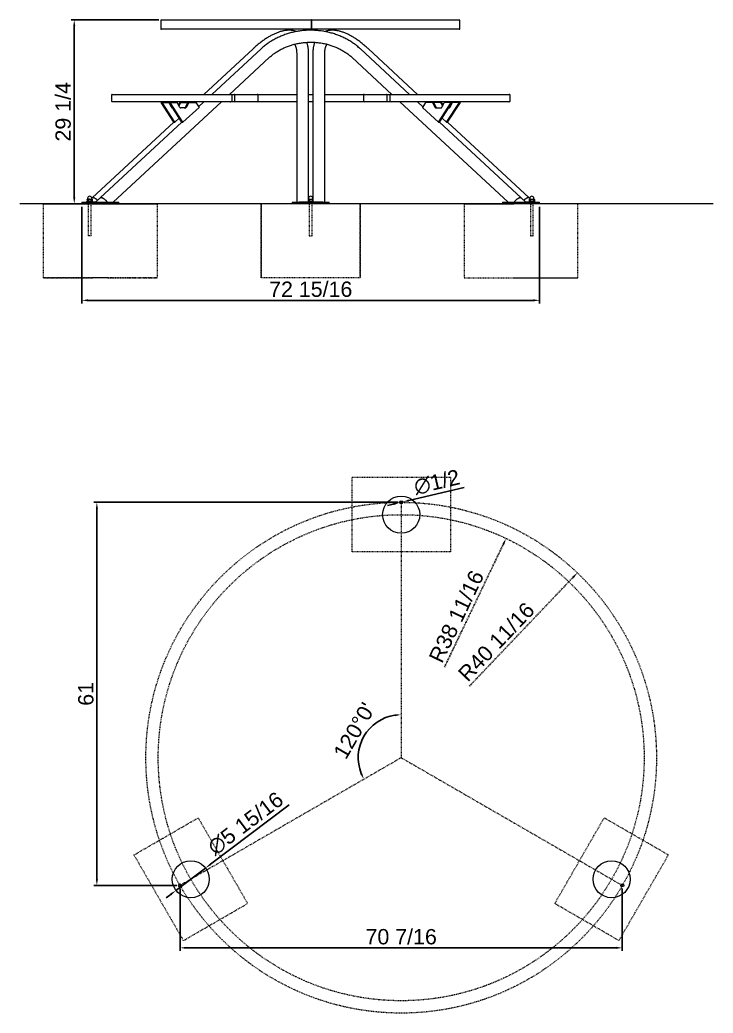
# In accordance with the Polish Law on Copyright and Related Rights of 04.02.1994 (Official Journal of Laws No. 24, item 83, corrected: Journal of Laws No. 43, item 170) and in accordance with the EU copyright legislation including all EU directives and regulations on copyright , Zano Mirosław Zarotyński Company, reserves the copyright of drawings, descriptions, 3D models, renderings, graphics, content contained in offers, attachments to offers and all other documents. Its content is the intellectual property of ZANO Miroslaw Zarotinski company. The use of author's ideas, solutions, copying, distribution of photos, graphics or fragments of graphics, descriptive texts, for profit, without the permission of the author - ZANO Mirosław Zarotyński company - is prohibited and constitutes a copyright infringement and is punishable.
# Model space of a CAD drawing. Header units: inches. Extents: x -12 to 279, y -12 to 159.
# Drawn here: x -11.8 to 98.7, y -11.8 to 146.4 of the extents above; entities that cross this region are included whole.
import ezdxf

# ---------------------------------------------------------------- set-up
doc = ezdxf.new("R2010")
doc.units = ezdxf.units.IN
doc.linetypes.add('HIDDEN', pattern=[1.905, 1.27, -0.635])
for name, color, linetype, lineweight in [('ZANO_O', 10, 'Continuous', 0), ('ZANO_R', 7, 'Continuous', 0), ('ZANO_R_przerywana', 250, 'HIDDEN', 0), ('ZANO_W', 1, 'Continuous', 0)]:
    doc.layers.add(name, color=color, linetype=linetype, lineweight=lineweight)
doc.styles.get("Standard").update_dxf_attribs({"font": 'arial.ttf'})
doc.dimstyles.new('amerykanie', dxfattribs={"dimtxt": 50, "dimasz": 50, "dimexe": 0.5, "dimexo": 0.5, "dimgap": 1, "dimtad": 1, "dimdec": 0, "dimzin": 0, "dimlunit": 5, "dimtxsty": 'Standard', "dimcen": 0.09, "dimclrd": 1, "dimclre": 1, "dimclrt": 1, "dimazin": 0, "dimtfac": 1, "dimtdec": 0, "dimtmove": 0, "dimatfit": 3, "dimfxl": 1, "dimtzin": 0, "dimarcsym": 1})

# ---------------------------------------------------------------- blocks, each defined once
blk = doc.blocks.new('*D364')
at = {"layer": 'ZANO_W', "color": 1, "lineweight": -2}
for p, q in [((10.4, 146.37), (-3.59, 146.37)), ((-3.09, 145.37), (-3.09, 118.09)), ((-2.39, 117.09), (-3.59, 117.09))]:
    blk.add_line(p, q, dxfattribs=at)
at = {"layer": 'ZANO_W', "color": 1}
for points in [[(-2.92, 145.37), (-3.26, 145.37), (-3.09, 146.37)], [(-3.26, 118.09), (-2.92, 118.09), (-3.09, 117.09)]]:
    blk.add_solid(points, dxfattribs=at)
at = {"layer": 'ZANO_W', "color": 1, "insert": (-4.85, 131.73), "char_height": 2.438, "attachment_point": 5, "rotation": 90}
blk.add_mtext('29 1/4', dxfattribs=at)
blk = doc.blocks.new('*D365')
at = {"layer": 'ZANO_W', "color": 1, "lineweight": -2}
for p, q in [((-1.89, 116.59), (-1.89, 101.2)), ((71.06, 116.59), (71.06, 101.2)), ((-0.89, 101.7), (70.06, 101.7))]:
    blk.add_line(p, q, dxfattribs=at)
at = {"layer": 'ZANO_W', "color": 1}
for points in [[(-0.89, 101.87), (-0.89, 101.54), (-1.89, 101.7)], [(70.06, 101.54), (70.06, 101.87), (71.06, 101.7)]]:
    blk.add_solid(points, dxfattribs=at)
at = {"layer": 'ZANO_W', "color": 1, "insert": (34.59, 103.46), "char_height": 2.438, "attachment_point": 5}
blk.add_mtext('72 15/16', dxfattribs=at)
blk = doc.blocks.new('*D371')
at = {"layer": 'ZANO_W', "color": 1, "lineweight": -2}
for p, q in [((13.77, 8.02), (13.77, -1.92)), ((84.23, 8.02), (84.23, -1.92)), ((14.77, -1.42), (83.23, -1.42))]:
    blk.add_line(p, q, dxfattribs=at)
at = {"layer": 'ZANO_W', "color": 1}
for points in [[(14.77, -1.25), (14.77, -1.58), (13.77, -1.42)], [(83.23, -1.58), (83.23, -1.25), (84.23, -1.42)]]:
    blk.add_solid(points, dxfattribs=at)
at = {"layer": 'ZANO_W', "color": 1, "insert": (49, 0.34), "char_height": 2.438, "attachment_point": 5}
blk.add_mtext('70 7/16', dxfattribs=at)
blk = doc.blocks.new('*D372')
at = {"layer": 'ZANO_W', "color": 1, "lineweight": -2}
for p, q in [((48.5, 69.54), (0.01, 69.54)), ((0.51, 9.52), (0.51, 68.54)), ((13.27, 8.52), (0.01, 8.52))]:
    blk.add_line(p, q, dxfattribs=at)
at = {"layer": 'ZANO_W', "color": 1}
for points in [[(0.68, 68.54), (0.35, 68.54), (0.51, 69.54)], [(0.35, 9.52), (0.68, 9.52), (0.51, 8.52)]]:
    blk.add_solid(points, dxfattribs=at)
at = {"layer": 'ZANO_W', "color": 1, "insert": (-1.23, 39.03), "char_height": 2.438, "attachment_point": 5, "rotation": 90}
blk.add_mtext('61', dxfattribs=at)
blk = doc.blocks.new('*D373')
at = {"layer": 'ZANO_W', "color": 1, "lineweight": -2}
for p, q in [((59.03, 71.88), (50.21, 69.82)), ((47.8, 69.26), (46.82, 69.03)), ((48.77, 69.49), (49.23, 69.59))]:
    blk.add_line(p, q, dxfattribs=at)
at = {"layer": 'ZANO_W', "color": 1}
for points in [[(50.17, 69.98), (50.24, 69.66), (49.23, 69.59)], [(47.84, 69.1), (47.76, 69.42), (48.77, 69.49)]]:
    blk.add_solid(points, dxfattribs=at)
at = {"layer": 'ZANO_W', "color": 1, "insert": (54.69, 72.73), "char_height": 2.438, "attachment_point": 5, "rotation": 13.1485}
blk.add_mtext('∅1/2', dxfattribs=at)
blk = doc.blocks.new('*D374')
at = {"layer": 'ZANO_O', "color": 1, "lineweight": -2}
for p, q in [((31.17, 21.37), (18.63, 11.89)), ((13.12, 7.73), (17.83, 11.29)), ((12.33, 7.12), (11.53, 6.52))]:
    blk.add_line(p, q, dxfattribs=at)
at = {"layer": 'ZANO_O', "color": 1}
for points in [[(18.53, 12.02), (18.73, 11.76), (17.83, 11.29)], [(12.43, 6.99), (12.22, 7.26), (13.12, 7.73)]]:
    blk.add_solid(points, dxfattribs=at)
at = {"layer": 'ZANO_O', "color": 1, "insert": (24.21, 18.38), "char_height": 2.438, "attachment_point": 5, "rotation": 37.0944}
blk.add_mtext('∅5 15/16', dxfattribs=at)
blk = doc.blocks.new('*D375')
at = {"layer": 'ZANO_R_przerywana', "color": 1, "lineweight": -2, "ltscale": 0.05}
blk.add_line((65.28, 62.88), (55.88, 43.24), dxfattribs=at)
at = {"layer": 'ZANO_R_przerywana', "color": 1}
blk.add_solid([(65.43, 62.8), (65.13, 62.95), (65.71, 63.78)], dxfattribs=at)
at = {"layer": 'ZANO_R_przerywana', "color": 1, "insert": (57.81, 51.35), "char_height": 2.438, "attachment_point": 5, "rotation": 64.4282}
blk.add_mtext('R38 11/16', dxfattribs=at)
blk = doc.blocks.new('*D376')
at = {"layer": 'ZANO_R_przerywana', "color": 1, "lineweight": -2, "ltscale": 0.05}
blk.add_line((76.38, 57.58), (59.81, 40.2), dxfattribs=at)
at = {"layer": 'ZANO_R_przerywana', "color": 1}
blk.add_solid([(76.5, 57.47), (76.26, 57.7), (77.07, 58.31)], dxfattribs=at)
at = {"layer": 'ZANO_R_przerywana', "color": 1, "insert": (64.16, 47.31), "char_height": 2.438, "attachment_point": 5, "rotation": 46.3715}
blk.add_mtext('R40 11/16', dxfattribs=at)
blk = doc.blocks.new('*D377')
at = {"layer": 'ZANO_O', "color": 1, "lineweight": -2, "ltscale": 0.05}
blk.add_arc((49, 28.86), 6.85, 98.3713, 201.6287, dxfattribs=at)
at = {"layer": 'ZANO_O', "color": 1}
for points in [[(48.02, 35.47), (47.99, 35.8), (49, 35.71)], [(42.48, 26.26), (42.78, 26.41), (43.07, 25.44)]]:
    blk.add_solid(points, dxfattribs=at)
at = {"layer": 'ZANO_O', "color": 1, "insert": (41.54, 33.17), "char_height": 2.438, "attachment_point": 5, "rotation": 60}
blk.add_mtext("120%%d0'", dxfattribs=at)

msp = doc.modelspace()

# ---------------------------------------------------------------- linework, layer by layer
at = {"layer": 'ZANO_R'}
for p, q in [((10.68466, 146.25302), (10.68466, 144.99298)), ((10.80278, 146.37115), (11.00178, 146.37115)), ((11.00178, 146.37115), (32.69105, 146.37115)), ((32.69105, 146.37115), (33.95655, 146.37115)), ((33.95655, 146.37115), (34.70099, 146.37115)), ((34.71729, 146.37115), (34.70099, 146.37115)), ((34.7016, 144.99298), (34.7016, 146.25302)), ((34.71729, 146.37115), (34.7218, 146.37115)), ((34.71852, 146.25302), (34.71852, 144.99298)), ((34.72057, 144.99298), (34.72057, 146.25302)), ((34.75424, 146.37115), (34.7218, 146.37115)), ((34.75424, 146.37115), (35.49868, 146.37115)), ((34.75486, 144.99298), (34.75486, 146.25302)), ((35.49868, 146.37115), (36.7566, 146.37115)), ((36.7566, 146.37115), (58.05821, 146.37115)), ((58.05821, 146.37115), (58.24963, 146.37115)), ((58.36775, 144.99298), (58.36775, 146.25302)), ((11.00178, 144.87485), (10.80278, 144.87485)), ((32.69105, 144.87485), (11.00178, 144.87485)), ((33.95655, 144.87485), (32.69105, 144.87485)), ((34.70099, 144.87485), (33.95655, 144.87485)), ((34.71729, 144.87485), (34.70099, 144.87485)), ((34.7218, 144.87485), (34.71729, 144.87485)), ((34.75424, 144.87485), (34.7218, 144.87485)), ((35.49868, 144.87485), (34.75424, 144.87485)), ((36.7566, 144.87485), (35.49868, 144.87485)), ((58.05821, 144.87485), (36.7566, 144.87485)), ((58.24963, 144.87485), (58.05821, 144.87485)), ((25.39657, 141.75301), (17.56024, 134.49596)), ((26.68456, 141.75301), (18.84824, 134.49596)), ((32.34956, 141.0553), (32.34956, 117.32792)), ((34.25144, 117.32873), (34.25222, 141.0547)), ((34.92477, 141.0547), (34.92556, 117.32873)), ((36.82743, 117.32792), (36.82743, 141.0553)), ((50.32875, 134.49596), (42.49243, 141.75301)), ((51.61675, 134.49596), (43.78043, 141.75301)), ((21.64776, 134.49596), (27.97682, 140.35702)), ((41.20018, 140.35702), (47.52923, 134.49596)), ((2.95681, 134.49596), (3.20473, 134.49596)), ((3.20473, 134.49596), (17.20874, 134.49596)), ((17.20874, 134.49596), (18.81145, 134.49596)), ((18.81145, 134.49596), (21.78959, 134.49596)), ((21.78959, 134.49596), (22.51707, 134.49596)), ((22.51707, 134.49596), (25.40428, 134.49596)), ((25.40428, 134.49596), (26.07369, 134.49596)), ((26.07369, 134.49596), (32.34956, 134.49596)), ((34.25201, 134.49596), (34.92499, 134.49596)), ((36.82743, 134.49596), (43.10253, 134.49596)), ((43.10253, 134.49596), (43.77191, 134.49596)), ((43.77191, 134.49596), (46.65911, 134.49596)), ((46.65911, 134.49596), (47.3866, 134.49596)), ((47.3866, 134.49596), (50.36473, 134.49596)), ((50.36473, 134.49596), (51.9675, 134.49596)), ((51.9675, 134.49596), (65.97279, 134.49596)), ((65.97279, 134.49596), (66.22076, 134.49596)), ((2.83868, 134.37783), (2.83868, 133.4328)), ((3.20473, 133.31467), (2.95681, 133.31467)), ((3.10935, 117.32835), (20.37215, 133.31467)), ((17.20874, 133.31467), (3.20473, 133.31467)), ((12.78059, 130.06482), (10.74596, 133.22479)), ((10.74596, 133.22479), (10.90346, 133.22479)), ((12.93809, 130.06482), (10.90346, 133.22479)), ((10.90346, 133.22479), (11.9477, 133.22479)), ((14.06814, 130.06482), (12.03351, 133.22479)), ((12.03351, 133.22479), (12.19101, 133.22479)), ((12.38675, 132.48846), (12.05401, 133.15392)), ((14.22563, 130.06482), (12.19101, 133.22479)), ((12.19101, 133.22479), (13.23524, 133.22479)), ((13.67429, 132.48846), (13.34156, 133.15392)), ((13.68757, 133.15392), (13.51457, 132.80791)), ((13.84507, 133.15392), (13.59331, 132.65041)), ((13.79389, 133.22479), (13.95139, 133.22479)), ((13.95139, 133.22479), (14.99562, 133.22479)), ((14.97512, 133.15392), (14.64238, 132.48846)), ((15.13261, 133.15392), (14.79988, 132.48846)), ((14.99562, 133.22479), (15.01175, 133.19975)), ((15.08143, 133.22479), (15.23893, 133.22479)), ((15.23893, 133.22479), (16.28317, 133.22479)), ((16.28466, 133.31467), (16.18761, 133.22479)), ((16.28317, 133.22479), (16.79023, 132.43727)), ((17.57266, 133.31467), (16.72859, 132.533)), ((18.81145, 133.31467), (17.20874, 133.31467)), ((21.78959, 133.31467), (18.81145, 133.31467)), ((22.51707, 133.31467), (21.78959, 133.31467)), ((21.99419, 134.37783), (21.99419, 133.4328)), ((22.44887, 134.37783), (22.44887, 133.4328)), ((25.40428, 133.31467), (22.51707, 133.31467)), ((26.07369, 133.31467), (25.40428, 133.31467)), ((32.34956, 133.31467), (26.07369, 133.31467)), ((26.19182, 133.4328), (26.19182, 134.37783)), ((34.92503, 133.31467), (34.25197, 133.31467)), ((43.10253, 133.31467), (36.82743, 133.31467)), ((42.9844, 134.37783), (42.9844, 133.4328)), ((43.77191, 133.31467), (43.10253, 133.31467)), ((46.65911, 133.31467), (43.77191, 133.31467)), ((47.3866, 133.31467), (46.65911, 133.31467)), ((46.72731, 134.37783), (46.72731, 133.4328)), ((47.18199, 134.37783), (47.18199, 133.4328)), ((50.36473, 133.31467), (47.3866, 133.31467)), ((48.80484, 133.31467), (66.06764, 117.32835)), ((51.9675, 133.31467), (50.36473, 133.31467)), ((52.4484, 132.533), (51.60433, 133.31467)), ((65.97279, 133.31467), (51.9675, 133.31467)), ((52.89381, 133.22479), (52.38676, 132.43727)), ((52.98938, 133.22479), (52.89233, 133.31467)), ((53.93801, 133.22479), (52.89381, 133.22479)), ((53.93801, 133.22479), (54.09553, 133.22479)), ((54.04433, 133.15392), (54.37705, 132.48846)), ((54.18147, 133.22479), (54.1653, 133.19967)), ((55.22568, 133.22479), (54.18147, 133.22479)), ((54.20184, 133.15392), (54.53457, 132.48846)), ((54.95128, 130.06482), (56.98585, 133.22479)), ((55.10879, 130.06482), (57.14336, 133.22479)), ((55.22568, 133.22479), (55.38319, 133.22479)), ((55.33199, 133.15392), (55.58366, 132.65057)), ((55.4895, 133.15392), (55.66242, 132.80809)), ((55.50261, 132.48846), (55.83533, 133.15392)), ((56.98585, 133.22479), (55.94164, 133.22479)), ((56.23894, 130.06482), (58.27351, 133.22479)), ((56.39646, 130.06482), (58.43102, 133.22479)), ((56.79027, 132.48846), (57.12299, 133.15392)), ((56.98585, 133.22479), (57.14336, 133.22479)), ((58.27351, 133.22479), (57.22931, 133.22479)), ((58.27351, 133.22479), (58.43102, 133.22479)), ((66.22076, 133.31467), (65.97279, 133.31467)), ((66.33889, 133.4328), (66.33889, 134.37783)), ((14.57543, 132.33883), (13.89874, 132.33883)), ((16.79023, 132.43727), (14.22563, 130.06482)), ((52.38676, 132.43727), (54.95128, 130.06482)), ((54.60149, 132.33883), (55.27816, 132.33883)), ((12.77865, 130.06783), (-0.22479, 118.02562)), ((14.06637, 130.06757), (1.0632, 118.02562)), ((12.78059, 130.06482), (12.84593, 130.06482)), ((12.87236, 130.06482), (12.93809, 130.06482)), ((13.6463, 130.71997), (12.93809, 130.06482)), ((14.06814, 130.06482), (14.13466, 130.06482)), ((14.1595, 130.06482), (14.22563, 130.06482)), ((54.95128, 130.06482), (55.01662, 130.06482)), ((55.04306, 130.06482), (55.10879, 130.06482)), ((68.11379, 118.02562), (55.11059, 130.06761)), ((55.53067, 130.72005), (56.23894, 130.06482)), ((56.23894, 130.06482), (56.30547, 130.06482)), ((56.33032, 130.06482), (56.39646, 130.06482)), ((69.40179, 118.02562), (56.39837, 130.0678)), ((-7.98741, 117.09166), (-0.11217, 117.09166)), ((-7.98741, 117.09166), (2.24283, 117.09166)), ((-1.88788, 117.32792), (-1.88788, 117.09166)), ((-1.88788, 117.32792), (4.01855, 117.32792)), ((-1.11222, 117.42636), (-1.11222, 117.32792)), ((-1.11222, 117.42636), (-0.16719, 117.42636)), ((-0.99409, 117.82012), (-1.04892, 117.78847)), ((-1.04892, 117.78847), (-1.04892, 117.45801)), ((-1.04892, 117.45801), (-0.99409, 117.42636)), ((-0.99409, 117.82012), (-0.94661, 117.82012)), ((-0.9744, 117.95794), (-0.9744, 117.82996)), ((-0.63971, 117.82012), (-0.94661, 117.82012)), ((-0.40428, 117.09166), (-0.87576, 117.09166)), ((-0.84431, 117.78847), (-0.84431, 117.45801)), ((-0.63971, 117.82012), (-0.3328, 117.82012)), ((-0.4351, 117.78847), (-0.4351, 117.45801)), ((-0.3328, 117.82012), (-0.28532, 117.82012)), ((-0.22478, 118.02563), (-0.30501, 117.95134)), ((-0.30501, 117.82996), (-0.30501, 117.95794)), ((-0.2305, 117.78847), (-0.28532, 117.82012)), ((-0.28532, 117.42636), (-0.2305, 117.45801)), ((-0.2305, 117.78847), (-0.2305, 117.45801)), ((-0.16719, 117.32792), (-0.16719, 117.42636)), ((-0.11217, 117.09166), (10.11808, 117.09166)), ((1.06321, 118.02563), (0.30978, 117.32792)), ((2.24283, 117.09166), (10.11808, 117.09166)), ((4.01855, 117.09166), (4.01855, 117.32792)), ((42.46375, 117.09166), (26.71325, 117.09166)), ((42.46375, 117.09166), (26.71325, 117.09166)), ((31.63528, 117.32792), (31.63528, 117.09166)), ((31.63528, 117.32792), (37.54171, 117.32792)), ((32.34956, 117.32849), (32.34956, 117.32792)), ((32.34956, 117.32846), (32.34956, 117.32792)), ((34.11598, 117.32823), (34.11598, 117.32792)), ((34.25144, 117.32873), (34.13724, 117.32864)), ((34.25144, 117.8151), (34.28159, 117.82012)), ((34.25144, 117.82012), (34.28159, 117.82012)), ((34.25144, 117.42636), (34.5264, 117.42636)), ((34.2538, 117.95794), (34.2538, 117.82996)), ((34.28159, 117.82012), (34.5885, 117.82012)), ((34.82475, 117.09166), (34.3541, 117.09166)), ((34.38389, 117.78847), (34.38389, 117.45801)), ((34.5264, 117.42636), (34.92555, 117.42636)), ((34.5885, 117.82012), (34.8954, 117.82012)), ((34.7931, 117.78847), (34.7931, 117.45801)), ((34.8954, 117.82012), (34.92554, 117.82012)), ((34.92319, 117.82996), (34.92319, 117.95794)), ((34.92556, 117.32873), (35.03975, 117.32864)), ((35.06101, 117.32792), (35.06101, 117.32823)), ((37.54171, 117.09166), (37.54171, 117.32792)), ((69.28916, 117.09166), (59.05891, 117.09166)), ((59.05891, 117.09166), (66.93416, 117.09166)), ((65.15844, 117.32792), (65.15844, 117.09166)), ((65.15844, 117.32792), (66.63505, 117.32792)), ((66.63505, 117.32792), (71.06488, 117.32792)), ((68.86721, 117.32792), (68.11378, 118.02563)), ((68.86719, 117.32792), (68.11379, 118.02562)), ((69.34418, 117.42636), (69.34418, 117.32792)), ((69.34418, 117.42636), (70.28921, 117.42636)), ((69.482, 117.95134), (69.40177, 118.02564)), ((69.46231, 117.82012), (69.40749, 117.78847)), ((69.40749, 117.78847), (69.40749, 117.45801)), ((69.40749, 117.45801), (69.46231, 117.42636)), ((69.46231, 117.82012), (69.50979, 117.82012)), ((69.482, 117.95794), (69.482, 117.82996)), ((69.50979, 117.82012), (69.8167, 117.82012)), ((69.58065, 117.09166), (70.05213, 117.09166)), ((69.61209, 117.78847), (69.61209, 117.45801)), ((69.8167, 117.82012), (70.12361, 117.82012)), ((70.0213, 117.78847), (70.0213, 117.45801)), ((70.17109, 117.82012), (70.12361, 117.82012)), ((70.1514, 117.82996), (70.1514, 117.95794)), ((70.22591, 117.78847), (70.17109, 117.82012)), ((70.17109, 117.42636), (70.22591, 117.45801)), ((70.22591, 117.78847), (70.22591, 117.45801)), ((70.28921, 117.32792), (70.28921, 117.42636)), ((71.06488, 117.09166), (71.06488, 117.32792))]:
    msp.add_line(p, q, dxfattribs=at)
msp.add_lwpolyline([(98.70556, 117.09166), (-11.75596, 117.09166)], dxfattribs=at)
at = {"layer": 'ZANO_R', "flags": 128}
for points in [[(0.64112, 117.63474), (0.60212, 117.67341), (0.51915, 117.75002), (0.43476, 117.82048), (0.35017, 117.88375), (0.26661, 117.93891), (0.18532, 117.98517), (0.10746, 118.02184), (0.03418, 118.04839), (-0.03345, 118.06444), (-0.09445, 118.06975), (-0.14793, 118.06423), (-0.19311, 118.04799), (-0.22479, 118.02562)], [(-0.22479, 118.02562), (-0.19311, 118.04799), (-0.14793, 118.06423), (-0.09445, 118.06975), (-0.03345, 118.06444), (0.03418, 118.04839), (0.10746, 118.02184), (0.18532, 117.98517), (0.26661, 117.93891), (0.35017, 117.88375), (0.43476, 117.82048), (0.51915, 117.75002), (0.60212, 117.67341), (0.64112, 117.63474)], [(0.64111, 117.63474), (0.60213, 117.67339), (0.51917, 117.75), (0.43477, 117.82046), (0.35018, 117.88373), (0.26663, 117.9389), (0.18534, 117.98516), (0.10748, 118.02184), (0.03421, 118.0484), (-0.03343, 118.06445), (-0.09443, 118.06976), (-0.14791, 118.06425), (-0.19309, 118.048), (-0.22478, 118.02564)], [(-0.22478, 118.02564), (-0.19309, 118.048), (-0.14791, 118.06425), (-0.09443, 118.06976), (-0.03343, 118.06445), (0.03421, 118.0484), (0.10748, 118.02184), (0.18534, 117.98516), (0.26663, 117.9389), (0.35018, 117.88373), (0.43477, 117.82046), (0.51917, 117.75), (0.60213, 117.67339), (0.64111, 117.63474)], [(1.0632, 118.02562), (1.09566, 118.04839), (1.141, 118.06444), (1.19463, 118.06975), (1.25577, 118.06423), (1.32352, 118.04799), (1.39689, 118.02124), (1.47482, 117.98438), (1.55618, 117.93795), (1.63976, 117.88262), (1.72436, 117.8192), (1.80874, 117.74862), (1.89167, 117.67191), (1.97194, 117.59018), (2.04838, 117.50462), (2.11988, 117.41649), (2.18539, 117.32707)], [(2.18539, 117.32707), (2.11988, 117.41649), (2.04838, 117.50462), (1.97194, 117.59018), (1.89167, 117.67191), (1.80874, 117.74862), (1.72436, 117.8192), (1.63976, 117.88262), (1.55618, 117.93795), (1.47482, 117.98438), (1.39689, 118.02124), (1.32352, 118.04799), (1.25577, 118.06423), (1.19463, 118.06975), (1.141, 118.06444), (1.09566, 118.04839), (1.0632, 118.02562)], [(1.06321, 118.02563), (1.09566, 118.0484), (1.141, 118.06445), (1.19463, 118.06976), (1.25577, 118.06425), (1.32352, 118.048), (1.39689, 118.02126), (1.47482, 117.9844), (1.55618, 117.93797), (1.63976, 117.88265), (1.72436, 117.81924), (1.80874, 117.74866), (1.89167, 117.67194), (1.97194, 117.59021), (2.04838, 117.50466), (2.11988, 117.41652), (2.18539, 117.3271)], [(2.18539, 117.3271), (2.11988, 117.41652), (2.04838, 117.50466), (1.97194, 117.59021), (1.89167, 117.67194), (1.80874, 117.74866), (1.72436, 117.81924), (1.63976, 117.88265), (1.55618, 117.93797), (1.47482, 117.9844), (1.39689, 118.02126), (1.32352, 118.048), (1.25577, 118.06425), (1.19463, 118.06976), (1.141, 118.06445), (1.09566, 118.0484), (1.06321, 118.02563)], [(68.11378, 118.02563), (68.08133, 118.0484), (68.03599, 118.06445), (67.98236, 118.06976), (67.92122, 118.06425), (67.85347, 118.048), (67.7801, 118.02126), (67.70217, 117.9844), (67.62082, 117.93797), (67.53723, 117.88265), (67.45263, 117.81924), (67.36825, 117.74866), (67.28532, 117.67194), (67.20505, 117.59021), (67.12861, 117.50466), (67.05711, 117.41652), (66.9916, 117.3271)], [(66.9916, 117.3271), (67.05711, 117.41652), (67.12861, 117.50466), (67.20505, 117.59021), (67.28532, 117.67194), (67.36825, 117.74866), (67.45263, 117.81924), (67.53723, 117.88265), (67.62082, 117.93797), (67.70217, 117.9844), (67.7801, 118.02126), (67.85347, 118.048), (67.92122, 118.06425), (67.98236, 118.06976), (68.03599, 118.06445), (68.08133, 118.0484), (68.11378, 118.02563)], [(68.11379, 118.02562), (68.08133, 118.04839), (68.03599, 118.06444), (67.98236, 118.06975), (67.92122, 118.06423), (67.85347, 118.04799), (67.7801, 118.02124), (67.70217, 117.98438), (67.62082, 117.93795), (67.53723, 117.88262), (67.45263, 117.8192), (67.36825, 117.74862), (67.28532, 117.67191), (67.20505, 117.59018), (67.12861, 117.50462), (67.05711, 117.41649), (66.9916, 117.32707)], [(66.9916, 117.32707), (67.05711, 117.41649), (67.12861, 117.50462), (67.20505, 117.59018), (67.28532, 117.67191), (67.36825, 117.74862), (67.45263, 117.8192), (67.53723, 117.88262), (67.62082, 117.93795), (67.70217, 117.98438), (67.7801, 118.02124), (67.85347, 118.04799), (67.92122, 118.06423), (67.98236, 118.06975), (68.03599, 118.06444), (68.08133, 118.04839), (68.11379, 118.02562)], [(68.53587, 117.63474), (68.57487, 117.67341), (68.65784, 117.75002), (68.74224, 117.82048), (68.82683, 117.88375), (68.91038, 117.93891), (68.99168, 117.98517), (69.06953, 118.02184), (69.14281, 118.04839), (69.21044, 118.06444), (69.27144, 118.06975), (69.32492, 118.06423), (69.3701, 118.04799), (69.40179, 118.02562)], [(69.40179, 118.02562), (69.3701, 118.04799), (69.32492, 118.06423), (69.27144, 118.06975), (69.21044, 118.06444), (69.14281, 118.04839), (69.06953, 118.02184), (68.99168, 117.98517), (68.91038, 117.93891), (68.82683, 117.88375), (68.74224, 117.82048), (68.65784, 117.75002), (68.57487, 117.67341), (68.53587, 117.63474)], [(68.53588, 117.63474), (68.57486, 117.67339), (68.65783, 117.75), (68.74222, 117.82046), (68.82681, 117.88373), (68.91036, 117.9389), (68.99166, 117.98516), (69.06951, 118.02184), (69.14279, 118.0484), (69.21042, 118.06445), (69.27142, 118.06976), (69.3249, 118.06425), (69.37008, 118.048), (69.40177, 118.02564)], [(69.40177, 118.02564), (69.37008, 118.048), (69.3249, 118.06425), (69.27142, 118.06976), (69.21042, 118.06445), (69.14279, 118.0484), (69.06951, 118.02184), (68.99166, 117.98516), (68.91036, 117.9389), (68.82681, 117.88373), (68.74222, 117.82046), (68.65783, 117.75), (68.57486, 117.67339), (68.53588, 117.63474)]]:
    msp.add_lwpolyline(points, dxfattribs=at)
at = {"layer": 'ZANO_R'}
for centre, radius in [((49.00194, 67.57053), 2.95322), ((49.00194, 69.53934), 0.23626), ((15.47878, 9.50671), 2.95322), ((82.5251, 9.50671), 2.95322), ((13.77374, 8.5223), 0.23626), ((84.23014, 8.5223), 0.23626)]:
    msp.add_circle(centre, radius, dxfattribs=at)
for centre, radius, start, end in [((10.80278, 146.25302), 0.11813, 90, 180), ((29.02836, 146.28255), 5.67333, 359.7017567, 0.8947944), ((29.08161, 146.28255), 5.67333, 359.7017567, 0.8947944), ((58.24963, 146.25302), 0.11813, 0, 90), ((10.80278, 144.99298), 0.11813, 180, 270), ((29.02836, 144.96345), 5.67333, 359.1052056, 0.2982433), ((29.08161, 144.96345), 5.67333, 359.1052056, 0.2982433), ((58.24963, 144.99298), 0.11813, 270, 0), ((2.95681, 134.37783), 0.11813, 90, 180), ((26.07369, 134.37783), 0.11813, 0, 90), ((43.10253, 134.37783), 0.11813, 90, 180), ((66.22076, 134.37783), 0.11813, 0, 90), ((2.95681, 133.4328), 0.11813, 180, 270), ((11.94384, 133.10383), 0.12103, 24.4484633, 88.1722145), ((13.23138, 133.10383), 0.12103, 24.4484633, 88.1722145), ((13.79775, 133.10383), 0.12103, 91.8277855, 155.5515367), ((13.95525, 133.10383), 0.12103, 91.8277855, 155.5515367), ((15.08529, 133.10383), 0.12103, 91.8277855, 155.5515367), ((15.24279, 133.10383), 0.12103, 91.8277855, 155.5515367), ((26.07369, 133.4328), 0.11813, 270, 0), ((43.10253, 133.4328), 0.11813, 180, 270), ((53.93415, 133.10383), 0.12103, 24.4472885, 88.1717636), ((54.09167, 133.10383), 0.12103, 24.4472885, 88.1717636), ((55.22182, 133.10383), 0.12103, 24.4472885, 88.1717636), ((55.37933, 133.10383), 0.12103, 24.4472885, 88.1717636), ((55.9455, 133.10383), 0.12103, 91.8282364, 155.5527115), ((57.23317, 133.10383), 0.12103, 91.8282364, 155.5527115), ((66.22076, 133.4328), 0.11813, 270, 0), ((12.61996, 132.59473), 0.25629, 204.4977953, 266.4021414), ((13.90689, 132.59421), 0.25551, 204.4484633, 268.1722145), ((14.40978, 132.59421), 0.25551, 271.8277855, 335.5515367), ((14.56728, 132.59421), 0.25551, 271.8277855, 335.5515367), ((54.60965, 132.5942), 0.2555, 204.4472885, 268.1717636), ((54.76716, 132.5942), 0.2555, 204.4472885, 268.1717636), ((55.27001, 132.5942), 0.2555, 271.8282364, 335.5527115), ((56.55707, 132.59471), 0.25626, 273.5640453, 335.5043355), ((-0.98425, 117.82996), 0.00984, 270, 0), ((-0.63971, 117.95794), 0.3347, 90, 180), ((-0.63971, 117.95794), 0.3347, 0, 90), ((-0.29516, 117.82996), 0.00984, 180, 270), ((0.39798, 117.0251), 0.3056, 82.2562735, 97.7437265), ((0.39794, 117.02509), 0.30559, 82.2969446, 97.7030554), ((34.24395, 117.82996), 0.00984, 319.4641981, 0), ((34.5885, 117.95794), 0.3347, 0, 180), ((34.93304, 117.82996), 0.00984, 180, 220.388222), ((68.77901, 117.0251), 0.3056, 82.2562735, 97.7437265), ((68.77905, 117.02509), 0.30559, 82.2969446, 97.7030554), ((69.47216, 117.82996), 0.00984, 270, 0), ((69.8167, 117.95794), 0.3347, 0, 180), ((70.16124, 117.82996), 0.00984, 180, 270)]:
    msp.add_arc(centre, radius, start, end, dxfattribs=at)
for centre, major_axis, ratio, start_param, end_param in [((34.71729, 146.25302), (0, 0.11813), 0.010411876, 4.71238898, 6.283185307), ((34.7218, 146.25302), (0, 0.11813), 0.010411876, 0, 1.570796327), ((34.71729, 144.99298), (0, 0.11813), 0.010411876, 3.141592654, 4.71238898), ((34.7218, 144.99298), (0, 0.11813), 0.010411876, 1.570796327, 3.141592654), ((21.78959, 134.37783), (0.2046, 0), 0.577359144, 0, 1.570796327), ((22.51707, 134.37783), (0, 0.11813), 0.577376891, 0, 1.570796327), ((46.65911, 134.37783), (0, 0.11813), 0.577323647, 4.71238898, 6.283185307), ((47.3866, 134.37783), (0.20461, 0), 0.577341395, 1.570796327, 3.141592654), ((21.78959, 133.4328), (0.2046, 0), 0.577359144, 4.71238898, 6.283185307), ((22.51707, 133.4328), (0, 0.11813), 0.577376891, 1.570796327, 3.141592654), ((46.65911, 133.4328), (0, 0.11813), 0.577323647, 3.141592654, 4.71238898), ((47.3866, 133.4328), (0.20461, 0), 0.577341395, 3.141592654, 4.71238898), ((0.42134, 117.32792), (1.40064, 0.00103), 0.000380297, 1.650163051, 2.004445594), ((0.42134, 117.32792), (1.40064, 0.00099), 0.000366168, 1.650175997, 2.004445604), ((0.42134, 117.32792), (1.23245, 0.00087), 0.000366168, 1.661091157, 2.049217013), ((1.70933, 117.32792), (1.40002, 0.00045), 0.000761272, 5.883813323, 6.282362739), ((1.70933, 117.32792), (1.40002, 0.00043), 0.000732988, 5.883813341, 6.2823933), ((33.3005, 117.32792), (0.83675, 0.00072), 0.000794382, 6.282039737, 8.599182167), ((33.3005, 117.32792), (0.83675, 0.00072), 0.000794382, 5.457659077, 6.282039737), ((33.3005, 117.32792), (0.95094, 0.00082), 0.000794382, 5.457571854, 6.282039737), ((33.3005, 117.32792), (0.95094, 0.00082), 0.000794382, 6.282039737, 6.323787646), ((35.87649, 117.32792), (0.95094, -0.00085), 0.000825035, 0.825526258, 3.142738251), ((35.87649, 117.32792), (0.95094, -0.00082), 0.000794382, 0.825526231, 3.142738224), ((35.87649, 117.32792), (0.95094, -0.00082), 0.000794382, 3.142738224, 3.967066643), ((35.87649, 117.32792), (0.83675, -0.00072), 0.000794382, 0.825466817, 3.142738224), ((35.87649, 117.32792), (0.83675, -0.00072), 0.000794382, 3.142738224, 3.967118884), ((35.87649, 117.32792), (0.83675, -0.00075), 0.000825035, 3.162021672, 3.967118911), ((67.46766, 117.32792), (1.40002, -0.00045), 0.000761272, 3.142415222, 3.541158702), ((67.46766, 117.32792), (1.40002, -0.00043), 0.000732988, 3.142384661, 3.541158684), ((68.75566, 117.32792), (1.40064, -0.00103), 0.000380297, 1.137147059, 1.491429603), ((68.75566, 117.32792), (1.40064, -0.00099), 0.000366168, 1.13714705, 1.491416657), ((68.75566, 117.32792), (1.23245, -0.00087), 0.000366168, 1.092246666, 1.480501496)]:
    msp.add_ellipse(centre, major_axis=major_axis, ratio=ratio, start_param=start_param, end_param=end_param, dxfattribs=at)
for points, knots in [([(32.31237, 144.50597), (32.29617, 144.51263), (32.22212, 144.54307), (32.08482, 144.5862), (31.90027, 144.63517), (31.70934, 144.67241), (31.51252, 144.69889), (31.30971, 144.71412), (31.101, 144.718), (30.88652, 144.71033), (30.6665, 144.69094), (30.44126, 144.65972), (30.21121, 144.61663), (29.97684, 144.5617), (29.73866, 144.49505), (29.49719, 144.41689), (29.25294, 144.32744), (29.00636, 144.22699), (28.75789, 144.11587), (28.50789, 143.99438), (28.25666, 143.86283), (28.00446, 143.7215), (27.75151, 143.57067), (27.49804, 143.41059), (27.24425, 143.24154), (26.99035, 143.06376), (26.73654, 142.8775), (26.48302, 142.68301), (26.23001, 142.48053), (25.97772, 142.27033), (25.72638, 142.05258), (25.5328, 141.87873), (25.42312, 141.77751), (25.39657, 141.75301)], [0, 0, 0, 0, 0.008395784, 0.03836031, 0.068658899, 0.099364864, 0.130539302, 0.162227388, 0.19445468, 0.22722417, 0.260514982, 0.294283534, 0.328467518, 0.362992255, 0.397778227, 0.432748237, 0.467832918, 0.502973972, 0.53811851, 0.573229716, 0.608286208, 0.643274259, 0.678186011, 0.713017936, 0.747769599, 0.782442695, 0.817040337, 0.851566527, 0.88602579, 0.920422906, 0.954762733, 0.989050093, 1, 1, 1, 1]), ([(42.49243, 141.75301), (42.44634, 141.79521), (42.31622, 141.91436), (42.09502, 142.10451), (41.82643, 142.32092), (41.54932, 142.5292), (41.26414, 142.72925), (40.97118, 142.92081), (40.6708, 143.10365), (40.36335, 143.27756), (40.04919, 143.44235), (39.72869, 143.59781), (39.40223, 143.74377), (39.07018, 143.88006), (38.73293, 144.00653), (38.39088, 144.12302), (38.04443, 144.22942), (37.69397, 144.32559), (37.33992, 144.41142), (36.98268, 144.48683), (36.62267, 144.55173), (36.2603, 144.60603), (35.896, 144.64969), (35.53018, 144.68264), (35.16326, 144.70486), (34.79566, 144.71632), (34.42782, 144.717), (34.06014, 144.7069), (33.69307, 144.68604), (33.32701, 144.65443), (32.96239, 144.61211), (32.59963, 144.55912), (32.23915, 144.49552), (31.88136, 144.42138), (31.52669, 144.33678), (31.17553, 144.24182), (30.8283, 144.1366), (30.48541, 144.02123), (30.14724, 143.89585), (29.8142, 143.76059), (29.48668, 143.61561), (29.16506, 143.46107), (28.84972, 143.29714), (28.54103, 143.12401), (28.23935, 142.94189), (27.94505, 142.75098), (27.65848, 142.5515), (27.37994, 142.34371), (27.10993, 142.12771), (26.87854, 141.93028), (26.73941, 141.80313), (26.68456, 141.75301)], [0, 0, 0, 0, 0.011332263, 0.03199621, 0.05266715, 0.07334969, 0.094042938, 0.114746005, 0.135458027, 0.156178164, 0.176905615, 0.197639622, 0.218379476, 0.239124518, 0.259874143, 0.280627801, 0.301384993, 0.322145272, 0.342908241, 0.363673547, 0.384440882, 0.405209973, 0.425980585, 0.446752507, 0.467525557, 0.488299568, 0.509074389, 0.529849878, 0.550625849, 0.571402157, 0.592178647, 0.61295515, 0.633731477, 0.654507412, 0.675282709, 0.696057087, 0.716830223, 0.737601749, 0.75837125, 0.779138256, 0.799902244, 0.820662633, 0.841418783, 0.862169996, 0.882915517, 0.903654538, 0.924386198, 0.945109594, 0.965823787, 0.986527812, 1, 1, 1, 1]), ([(43.78043, 141.75301), (43.73675, 141.79323), (43.60998, 141.90996), (43.39926, 142.0977), (43.14811, 142.31363), (42.8961, 142.52191), (42.64346, 142.72243), (42.39038, 142.91492), (42.13707, 143.09914), (41.88372, 143.27486), (41.63052, 143.44185), (41.37765, 143.59987), (41.12529, 143.74866), (40.8736, 143.888), (40.62276, 144.01762), (40.37295, 144.13725), (40.12436, 144.24661), (39.87721, 144.3454), (39.63176, 144.4333), (39.38836, 144.50996), (39.14741, 144.57506), (38.90939, 144.62829), (38.67481, 144.66936), (38.44428, 144.69808), (38.21839, 144.71432), (37.99776, 144.71805), (37.78295, 144.70937), (37.57447, 144.68841), (37.37265, 144.65558), (37.17803, 144.61061), (37.00845, 144.56131), (36.90605, 144.52182), (36.86427, 144.50571)], [0, 0, 0, 0, 0.018008763, 0.052260858, 0.086553467, 0.120899355, 0.155303549, 0.189771223, 0.224307611, 0.258917887, 0.293606981, 0.328379299, 0.363238341, 0.398186141, 0.433222517, 0.468344052, 0.503542772, 0.538804488, 0.574106835, 0.609408245, 0.64465472, 0.679783419, 0.714718928, 0.749376751, 0.783669596, 0.817515859, 0.850848705, 0.88362367, 0.915823097, 0.94745682, 0.978559663, 1, 1, 1, 1]), ([(27.97682, 140.35702), (28.01417, 140.39122), (28.12564, 140.49328), (28.31802, 140.65815), (28.55679, 140.84884), (28.80404, 141.03196), (29.05925, 141.20735), (29.32213, 141.37473), (29.59229, 141.53387), (29.86938, 141.68457), (30.15302, 141.8266), (30.44282, 141.95976), (30.73839, 142.08387), (31.03932, 142.19874), (31.34519, 142.30422), (31.65557, 142.40014), (31.97005, 142.48638), (32.28819, 142.5628), (32.60953, 142.6293), (32.93364, 142.68577), (33.26005, 142.73214), (33.58832, 142.76834), (33.91798, 142.79431), (34.24857, 142.81002), (34.57962, 142.81544), (34.91067, 142.81057), (35.24126, 142.79541), (35.57092, 142.77), (35.89919, 142.73437), (36.2256, 142.68856), (36.54971, 142.63266), (36.87105, 142.56675), (37.18918, 142.49093), (37.50365, 142.4053), (37.81404, 142.31), (38.1199, 142.20517), (38.42082, 142.09097), (38.71637, 141.96755), (39.00617, 141.83511), (39.2898, 141.69384), (39.56689, 141.54393), (39.83705, 141.3856), (40.09993, 141.21909), (40.35516, 141.04462), (40.60244, 140.86246), (40.84128, 140.67275), (41.03987, 140.50356), (41.15703, 140.39646), (41.20018, 140.35702)], [0, 0, 0, 0, 0.0112332534, 0.0335197709, 0.0557943893, 0.0780518629, 0.1002939899, 0.1225224728, 0.1447389013, 0.1669447441, 0.1891413446, 0.2113299207, 0.2335115661, 0.2556872546, 0.2778578456, 0.3000240914, 0.3221866441, 0.3443460651, 0.3665028333, 0.3886573547, 0.4108099716, 0.4329609723, 0.4551106004, 0.4772590644, 0.4994065474, 0.5215532162, 0.5436992062, 0.565844651, 0.5879897215, 0.6101346073, 0.6322795263, 0.6544247343, 0.6765705344, 0.6987172872, 0.7208654197, 0.7430154357, 0.7651679246, 0.7873235711, 0.8094831631, 0.8316476008, 0.8538179029, 0.8759952132, 0.8981808044, 0.9203760806, 0.9425825768, 0.9648019553, 0.9870359977, 1, 1, 1, 1]), ([(31.97384, 142.48551), (31.97776, 142.48121), (32.0002, 142.45662), (32.03834, 142.40337), (32.08934, 142.32302), (32.13729, 142.23131), (32.1821, 142.12791), (32.22198, 142.01576), (32.25693, 141.89458), (32.28679, 141.76405), (32.3113, 141.62405), (32.33019, 141.47457), (32.34304, 141.31555), (32.34886, 141.17466), (32.34938, 141.08567), (32.34956, 141.0553)], [0, 0, 0, 0, 0.019469337, 0.111335738, 0.198365867, 0.290621636, 0.378965286, 0.464609124, 0.548483725, 0.631219331, 0.71325301, 0.794893017, 0.876358458, 0.957797415, 1, 1, 1, 1]), ([(34.25222, 141.0547), (34.25195, 141.09941), (34.25115, 141.2296), (34.24217, 141.44097), (34.22172, 141.68646), (34.19072, 141.92507), (34.14937, 142.15627), (34.09738, 142.37921), (34.03637, 142.59257), (33.98682, 142.7281), (33.96247, 142.79471)], [0, 0, 0, 0, 0.070863488, 0.206371699, 0.341662896, 0.4763422, 0.610097133, 0.742593075, 0.873502475, 1, 1, 1, 1]), ([(35.21591, 142.79486), (35.20626, 142.77071), (35.17077, 142.68193), (35.11976, 142.52113), (35.06246, 142.31172), (35.0153, 142.09303), (34.97759, 141.8659), (34.94971, 141.63061), (34.93178, 141.38765), (34.92531, 141.19442), (34.92488, 141.08222), (34.92477, 141.0547)], [0, 0, 0, 0, 0.046598555, 0.171338331, 0.298138261, 0.426879241, 0.557360212, 0.689317794, 0.822453362, 0.956462096, 1, 1, 1, 1]), ([(36.82743, 141.0553), (36.82762, 141.087), (36.82818, 141.17726), (36.83417, 141.31905), (36.84711, 141.47739), (36.86597, 141.62579), (36.89027, 141.76423), (36.9196, 141.89259), (36.95354, 142.01092), (36.99169, 142.11937), (37.03369, 142.21819), (37.07928, 142.30798), (37.12859, 142.38867), (37.17007, 142.44779), (37.19587, 142.47684), (37.20335, 142.48527)], [0, 0, 0, 0, 0.044055734, 0.125416983, 0.206638005, 0.287806206, 0.369009156, 0.450399108, 0.532195082, 0.614696829, 0.698314195, 0.783609955, 0.871363464, 0.962664356, 1, 1, 1, 1]), ([(-1.04892, 117.78847), (-1.0323, 117.79731), (-0.99877, 117.81517), (-0.9641, 117.81846), (-0.94661, 117.82012)], [0, 0, 0, 0, 0.495457963, 1, 1, 1, 1]), ([(-0.94661, 117.42636), (-0.94904, 117.42639), (-0.9674, 117.42668), (-1.00203, 117.43359), (-1.03319, 117.44982), (-1.04892, 117.45801)], [0, 0, 0, 0, 0.070090032, 0.530784434, 1, 1, 1, 1]), ([(-0.94661, 117.82012), (-0.94419, 117.82008), (-0.92583, 117.8198), (-0.8912, 117.81288), (-0.86004, 117.79665), (-0.84431, 117.78847)], [0, 0, 0, 0, 0.070090032, 0.530784434, 1, 1, 1, 1]), ([(-0.84431, 117.45801), (-0.86093, 117.44916), (-0.89446, 117.43131), (-0.92912, 117.42802), (-0.94661, 117.42636)], [0, 0, 0, 0, 0.4954579635, 1, 1, 1, 1]), ([(-0.84431, 117.78847), (-0.794, 117.8011), (-0.72655, 117.81805), (-0.6573, 117.8197), (-0.63971, 117.82012)], [0, 0, 0, 0, 0.74592064, 1, 1, 1, 1]), ([(-0.63971, 117.42636), (-0.6573, 117.42678), (-0.72655, 117.42843), (-0.794, 117.44537), (-0.84431, 117.45801)], [0, 0, 0, 0, 0.25407936, 1, 1, 1, 1]), ([(-0.63971, 117.82012), (-0.587, 117.8164), (-0.51771, 117.81152), (-0.45105, 117.79292), (-0.4351, 117.78847)], [0, 0, 0, 0, 0.760800859, 1, 1, 1, 1]), ([(-0.4351, 117.45801), (-0.45105, 117.45356), (-0.51771, 117.43496), (-0.587, 117.43007), (-0.63971, 117.42636)], [0, 0, 0, 0, 0.239199141, 1, 1, 1, 1]), ([(-0.4351, 117.78847), (-0.41849, 117.79731), (-0.38495, 117.81517), (-0.35029, 117.81846), (-0.3328, 117.82012)], [0, 0, 0, 0, 0.495457963, 1, 1, 1, 1]), ([(-0.3328, 117.42636), (-0.33522, 117.42639), (-0.35359, 117.42668), (-0.38821, 117.43359), (-0.41938, 117.44982), (-0.4351, 117.45801)], [0, 0, 0, 0, 0.070090032, 0.530784434, 1, 1, 1, 1]), ([(-0.3328, 117.82012), (-0.33037, 117.82008), (-0.31201, 117.8198), (-0.27739, 117.81288), (-0.24622, 117.79665), (-0.2305, 117.78847)], [0, 0, 0, 0, 0.070090032, 0.530784434, 1, 1, 1, 1]), ([(-0.2305, 117.45801), (-0.24711, 117.44916), (-0.28064, 117.43131), (-0.31531, 117.42802), (-0.3328, 117.42636)], [0, 0, 0, 0, 0.495457963, 1, 1, 1, 1]), ([(34.28159, 117.42636), (34.27916, 117.42636), (34.26907, 117.42639), (34.25905, 117.42904), (34.25144, 117.43105)], [0, 0, 0, 0, 0.240389444, 1, 1, 1, 1]), ([(34.28159, 117.82012), (34.28401, 117.82008), (34.30238, 117.8198), (34.337, 117.81288), (34.36817, 117.79665), (34.38389, 117.78847)], [0, 0, 0, 0, 0.070090032, 0.530784434, 1, 1, 1, 1]), ([(34.38389, 117.45801), (34.36728, 117.44916), (34.33374, 117.43131), (34.29908, 117.42802), (34.28159, 117.42636)], [0, 0, 0, 0, 0.495457963, 1, 1, 1, 1]), ([(34.38389, 117.78847), (34.41712, 117.79731), (34.48419, 117.81517), (34.55352, 117.81846), (34.5885, 117.82012)], [0, 0, 0, 0, 0.495457963, 1, 1, 1, 1]), ([(34.5885, 117.42636), (34.58365, 117.42639), (34.54692, 117.42668), (34.47767, 117.43359), (34.41534, 117.44982), (34.38389, 117.45801)], [0, 0, 0, 0, 0.070090032, 0.530784434, 1, 1, 1, 1]), ([(34.5885, 117.82012), (34.59335, 117.82008), (34.63007, 117.8198), (34.69932, 117.81288), (34.76165, 117.79665), (34.7931, 117.78847)], [0, 0, 0, 0, 0.070090032, 0.530784434, 1, 1, 1, 1]), ([(34.7931, 117.45801), (34.75987, 117.44916), (34.69281, 117.43131), (34.62348, 117.42802), (34.5885, 117.42636)], [0, 0, 0, 0, 0.4954579635, 1, 1, 1, 1]), ([(34.8954, 117.82012), (34.86905, 117.8164), (34.83441, 117.81152), (34.80107, 117.79292), (34.7931, 117.78847)], [0, 0, 0, 0, 0.760800859, 1, 1, 1, 1]), ([(34.7931, 117.45801), (34.80107, 117.45356), (34.83441, 117.43496), (34.86905, 117.43007), (34.8954, 117.42636)], [0, 0, 0, 0, 0.239199141, 1, 1, 1, 1]), ([(34.92554, 117.8164), (34.92427, 117.81691), (34.91439, 117.82093), (34.90425, 117.8205), (34.8954, 117.82012)], [0, 0, 0, 0, 0.128154981, 1, 1, 1, 1]), ([(34.8954, 117.42636), (34.90425, 117.42598), (34.9144, 117.42554), (34.92428, 117.42956), (34.92555, 117.43008)], [0, 0, 0, 0, 0.8714684853, 1, 1, 1, 1]), ([(69.50979, 117.82012), (69.48344, 117.8164), (69.4488, 117.81152), (69.41546, 117.79292), (69.40749, 117.78847)], [0, 0, 0, 0, 0.760800859, 1, 1, 1, 1]), ([(69.40749, 117.45801), (69.41546, 117.45356), (69.4488, 117.43496), (69.48344, 117.43007), (69.50979, 117.42636)], [0, 0, 0, 0, 0.239199141, 1, 1, 1, 1]), ([(69.61209, 117.78847), (69.58694, 117.8011), (69.55321, 117.81805), (69.51859, 117.8197), (69.50979, 117.82012)], [0, 0, 0, 0, 0.74592064, 1, 1, 1, 1]), ([(69.50979, 117.42636), (69.51859, 117.42678), (69.55321, 117.42843), (69.58694, 117.44537), (69.61209, 117.45801)], [0, 0, 0, 0, 0.25407936, 1, 1, 1, 1]), ([(69.61209, 117.78847), (69.64532, 117.79731), (69.71239, 117.81517), (69.78172, 117.81846), (69.8167, 117.82012)], [0, 0, 0, 0, 0.495457963, 1, 1, 1, 1]), ([(69.8167, 117.42636), (69.81185, 117.42639), (69.77512, 117.42668), (69.70588, 117.43359), (69.64355, 117.44982), (69.61209, 117.45801)], [0, 0, 0, 0, 0.070090032, 0.530784434, 1, 1, 1, 1]), ([(69.8167, 117.82012), (69.82155, 117.82008), (69.85828, 117.8198), (69.92752, 117.81288), (69.98985, 117.79665), (70.0213, 117.78847)], [0, 0, 0, 0, 0.0700900317, 0.5307844344, 1, 1, 1, 1]), ([(70.0213, 117.45801), (69.98808, 117.44916), (69.92101, 117.43131), (69.85168, 117.42802), (69.8167, 117.42636)], [0, 0, 0, 0, 0.495457963, 1, 1, 1, 1]), ([(70.0213, 117.78847), (70.03792, 117.79731), (70.07145, 117.81517), (70.10612, 117.81846), (70.12361, 117.82012)], [0, 0, 0, 0, 0.495457963, 1, 1, 1, 1]), ([(70.12361, 117.42636), (70.12118, 117.42639), (70.10282, 117.42668), (70.0682, 117.43359), (70.03703, 117.44982), (70.0213, 117.45801)], [0, 0, 0, 0, 0.070090032, 0.530784434, 1, 1, 1, 1]), ([(70.12361, 117.82012), (70.12603, 117.82008), (70.1444, 117.8198), (70.17902, 117.81288), (70.21018, 117.79665), (70.22591, 117.78847)], [0, 0, 0, 0, 0.070090032, 0.530784434, 1, 1, 1, 1]), ([(70.22591, 117.45801), (70.2093, 117.44916), (70.17576, 117.43131), (70.1411, 117.42802), (70.12361, 117.42636)], [0, 0, 0, 0, 0.4954579635, 1, 1, 1, 1])]:
    msp.add_open_spline(points, degree=3, knots=knots, dxfattribs=at)
at = {"layer": 'ZANO_R_przerywana', "ltscale": 0.05}
for p, q in [((-7.98741, 105.27879), (-7.98741, 117.09166)), ((-0.87596, 117.09166), (-0.87596, 111.97275)), ((-0.40345, 111.97275), (-0.40345, 117.09166)), ((10.11808, 117.09166), (10.11808, 105.27879)), ((26.71325, 117.09166), (26.71325, 105.27879)), ((26.71325, 105.27879), (26.71325, 117.09166)), ((34.35224, 117.09166), (34.35224, 111.97275)), ((34.82475, 111.97275), (34.82475, 117.09166)), ((42.46375, 117.09166), (42.46375, 105.27879)), ((42.46375, 105.27879), (42.46375, 117.09166)), ((59.05891, 117.09166), (59.05891, 105.27879)), ((69.58044, 117.09166), (69.58044, 111.97275)), ((70.05296, 111.97275), (70.05296, 117.09166)), ((77.16441, 105.27879), (77.16441, 117.09166)), ((-0.40345, 111.97275), (-0.87596, 111.97275)), ((34.35224, 111.97275), (34.82475, 111.97275)), ((69.58044, 111.97275), (70.05296, 111.97275)), ((-7.98741, 105.27879), (-0.11217, 105.27879)), ((2.24283, 105.27879), (-7.98741, 105.27879)), ((10.11808, 105.27879), (-0.11217, 105.27879)), ((2.24283, 105.27879), (10.11808, 105.27879)), ((42.46375, 105.27879), (26.71325, 105.27879)), ((42.46375, 105.27879), (26.71325, 105.27879)), ((59.05891, 105.27879), (69.28916, 105.27879)), ((59.05891, 105.27879), (66.93416, 105.27879)), ((66.93416, 105.27879), (77.16441, 105.27879)), ((69.28916, 105.27879), (77.16441, 105.27879)), ((56.87719, 73.47697), (41.12669, 73.47697)), ((41.12669, 73.47697), (41.12669, 61.66409)), ((56.87719, 73.47697), (56.87719, 61.66409)), ((56.87719, 61.66409), (41.12669, 61.66409)), ((6.42603, 13.37366), (16.65628, 19.28009)), ((16.65628, 19.28009), (24.53153, 5.63976)), ((73.47235, 5.63976), (81.3476, 19.28009)), ((91.57785, 13.37366), (81.3476, 19.28009)), ((6.42603, 13.37366), (14.30128, -0.26667)), ((83.7026, -0.26667), (91.57785, 13.37366)), ((14.30128, -0.26667), (24.53153, 5.63976)), ((83.7026, -0.26667), (73.47235, 5.63976))]:
    msp.add_line(p, q, dxfattribs=at)
at = {"layer": 'ZANO_R_przerywana', "color": 1, "ltscale": 0.05}
for points in [[(49.00194, 69.53934), (49.00194, 28.86132)], [(49.00194, 28.86132), (13.77374, 8.5223)], [(49.00194, 28.86132), (84.23014, 8.5223)]]:
    msp.add_lwpolyline(points, dxfattribs=at)
for radius in [40.67803, 38.70921]:
    msp.add_circle((49.00194, 28.86132), radius, dxfattribs=at)

# ---------------------------------------------------------------- dimensions: what is measured, and where the dimension line sits
at = {"layer": 'ZANO_O', "ltscale": 0.05}
dim = msp.add_angular_dim_2l(base=(44.59858, 34.10904), line1=((49.00194, 69.53934), (49.00194, 28.86132)), line2=((49.00194, 28.86132), (13.77374, 8.5223)), dimstyle='amerykanie', override={"dimtxt": 2.4375, "dimasz": 1, "dimgap": 0.5, "dimdec": 4, "dimaunit": 1, "dimadec": 1, "dimtdec": 4, "dimtmove": 1, "dimfrac": 2}, dxfattribs=at)
dim.commit()
dim.dimension.update_dxf_attribs({"geometry": '*D377', "text_midpoint": (41.54483, 33.16668)})
at = {"layer": 'ZANO_O'}
dim = msp.add_diameter_dim_2p(p1=(13.12316, 7.72553), p2=(17.83439, 11.28788), dimstyle='amerykanie', override={"dimtxt": 2.4375, "dimasz": 1, "dimgap": 0.5, "dimdec": 4, "dimaunit": 1, "dimadec": 1, "dimtdec": 4, "dimtmove": 1, "dimfrac": 2}, dxfattribs=at)
dim.commit()
dim.dimension.update_dxf_attribs({"geometry": '*D374', "text_midpoint": (24.20525, 18.37771)})
at = {"layer": 'ZANO_R_przerywana', "color": 1, "ltscale": 0.05}
for mpoint, picture, middle in [((65.71044, 63.77878), '*D375', (59.39957, 50.59031)), ((77.06895, 58.30524), '*D376', (65.42923, 46.09451))]:
    dim = msp.add_radius_dim(center=(49.00194, 28.86132), mpoint=mpoint, dimstyle='amerykanie', override={"dimtxt": 2.4375, "dimasz": 1, "dimgap": 0.5, "dimdec": 4, "dimaunit": 1, "dimadec": 1, "dimtdec": 4, "dimtmove": 1, "dimfrac": 2}, dxfattribs=at)
    dim.commit()
    dim.dimension.update_dxf_attribs({"geometry": picture, "text_midpoint": middle, "dimtype": 164})
at = {"layer": 'ZANO_W'}
for base, p1, p2, picture, middle in [((-3.09122, 117.09166), (10.90228, 146.37115), (-1.88788, 117.09166), '*D364', (-4.85154, 131.7314)), ((0.51404, 69.53934), (13.77374, 8.5223), (49.00194, 69.53934), '*D372', (-1.23048, 39.03082))]:
    dim = msp.add_linear_dim(base=base, p1=p1, p2=p2, angle=90, dimstyle='amerykanie', override={"dimtxt": 2.4375, "dimasz": 1, "dimgap": 0.5, "dimdec": 4, "dimaunit": 1, "dimadec": 1, "dimtdec": 4, "dimtmove": 1, "dimfrac": 2}, dxfattribs=at)
    dim.commit()
    dim.dimension.update_dxf_attribs({"geometry": picture, "text_midpoint": middle})
for base, p1, p2, picture, middle in [((71.06488, 101.702), (-1.88788, 117.09166), (71.06488, 117.09166), '*D365', (34.5885, 103.46232)), ((84.23014, -1.41723), (13.77374, 8.5223), (84.23014, 8.5223), '*D371', (49.00194, 0.34308))]:
    dim = msp.add_linear_dim(base=base, p1=p1, p2=p2, dimstyle='amerykanie', override={"dimtxt": 2.4375, "dimasz": 1, "dimgap": 0.5, "dimdec": 4, "dimaunit": 1, "dimadec": 1, "dimtdec": 4, "dimtmove": 1, "dimfrac": 2}, dxfattribs=at)
    dim.commit()
    dim.dimension.update_dxf_attribs({"geometry": picture, "text_midpoint": middle})
dim = msp.add_diameter_dim_2p(p1=(48.77188, 69.4856), p2=(49.232, 69.59308), dimstyle='amerykanie', override={"dimtxt": 2.4375, "dimasz": 1, "dimgap": 0.5, "dimdec": 4, "dimaunit": 1, "dimadec": 1, "dimtdec": 4, "dimtmove": 1, "dimfrac": 2}, dxfattribs=at)
dim.commit()
dim.dimension.update_dxf_attribs({"geometry": '*D373', "text_midpoint": (54.69389, 72.73047)})

doc.saveas('drawing.dxf')
